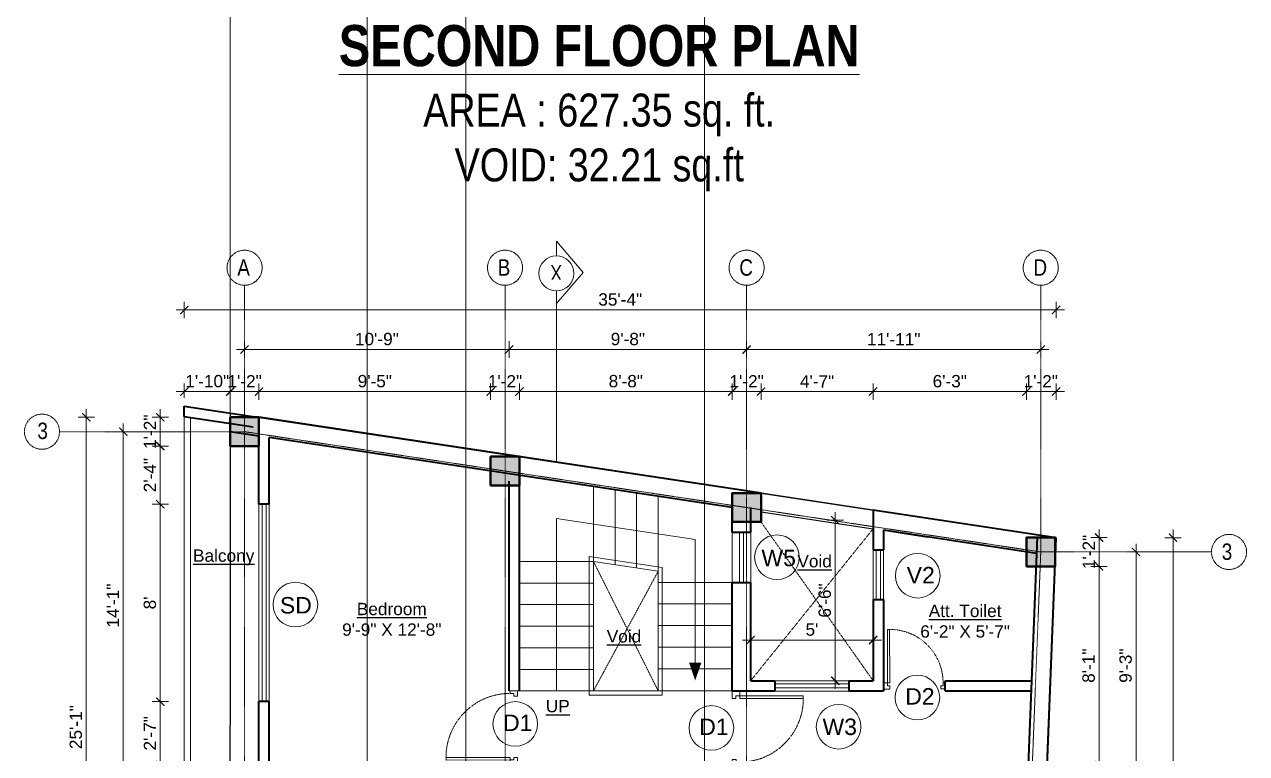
# Model space of a CAD drawing. Header units: inches. Extents: x 136316 to 155547, y -21384 to -17606.
# Drawn here: x 151660 to 152255, y -18987 to -18632 of the extents above; entities that cross this region are included whole.
import ezdxf

# ---------------------------------------------------------------- set-up
doc = ezdxf.new("R2010")
doc.units = ezdxf.units.IN
doc.header["$LTSCALE"] = 0.5
doc.header["$MEASUREMENT"] = 0
doc.header["$PDMODE"] = 66
doc.linetypes.add('CENTER', pattern=[2, 1.25, -0.25, 0.25, -0.25])
doc.linetypes.add('HIDDEN', pattern=[0.375, 0.25, -0.125])
for name, color, linetype, lineweight in [('Annotate-Lite.w', 177, 'Continuous', 9), ('Annotations-Bold.w', 177, 'Continuous', 13), ('C-COLUMN', 1, 'Continuous', 50), ('DIM', 4, 'Continuous', 5), ('DIM 1-100', 4, 'Continuous', 13), ('Door-Window.w', 4, 'Continuous', 15), ('HACTH', 253, 'Continuous', 9), ('PARAPET', 50, 'Continuous', 13), ('stair', 132, 'Continuous', 13), ('TEXT', 220, 'Continuous', 9), ('Text-100.w', 254, 'Continuous', 9), ('Toilet', 7, 'Continuous', 25), ('wall', 1, 'Continuous', 40), ('wall light', 6, 'Continuous', 25), ('window', 4, 'Continuous', 13)]:
    doc.layers.add(name, color=color, linetype=linetype, lineweight=lineweight)
doc.styles.add('ARAIL', font='ARIALN.TTF')
doc.styles.add('arial', font='arial.ttf')
doc.styles.add('arial.', font='arial.ttf')
doc.styles.add('gaurav', font='arial.ttf')
doc.styles.get("Standard").update_dxf_attribs({"font": 'arial.ttf'})
doc.dimstyles.new('1 by 96', dxfattribs={"dimtxt": 6, "dimasz": 4, "dimexe": 4, "dimexo": 4, "dimgap": 2, "dimtad": 1, "dimdec": 0, "dimzin": 0, "dimdsep": 46, "dimlunit": 4, "dimtxsty": 'Standard', "dimblk": 'ARCHTICK', "dimcen": 0, "dimdle": 4, "dimadec": 0, "dimazin": 0, "dimtfac": 1, "dimtdec": 0, "dimtix": 1, "dimtofl": 0, "dimtmove": 1, "dimatfit": 3, "dimldrblk": 'ARCHTICK', "dimfxl": 4, "dimfxlon": 1, "dimtolj": 1, "dimtzin": 0, "dimlwd": -1, "dimlwe": -1, "dimarcsym": 0})

# ---------------------------------------------------------------- blocks, each defined once
blk = doc.blocks.new('3-0')
at = {"ltscale": 3}
for p, q in [((11063.05, 10097.68), (11065.97, 10099.9)), ((11063.05, 10097.68), (11064.53, 10095.73)), ((11065.99, 10096.84), (11064.53, 10095.73)), ((11065.25, 10097.81), (11066.71, 10098.92)), ((11065.99, 10096.84), (11065.25, 10097.81)), ((11065.97, 10099.9), (11066.71, 10098.92)), ((11085.5, 10074.13), (11110.32, 10092.96)), ((11086.24, 10073.15), (11111.05, 10091.97)), ((11111.05, 10091.97), (11110.32, 10092.96)), ((11084.04, 10073.02), (11082.57, 10071.91)), ((11082.57, 10071.91), (11084.79, 10068.98)), ((11084.04, 10073.02), (11084.78, 10072.04)), ((11084.78, 10072.04), (11086.24, 10073.15)), ((11084.79, 10068.98), (11087.72, 10071.2)), ((11086.24, 10073.15), (11085.5, 10074.13)), ((11087.72, 10071.2), (11086.24, 10073.15))]:
    blk.add_line(p, q, dxfattribs=at)
at = {"layer": 'Door-Window.w', "color": 9, "linetype": 'HIDDEN', "lineweight": 18}
blk.add_arc((11085.5, 10074.13), 31.16, 37.1906, 127.14649, dxfattribs=at)
blk = doc.blocks.new('_ArchTick')
at = {"color": 0, "linetype": 'ByBlock', "const_width": 0.15}
blk.add_lwpolyline([(-0.5, -0.5), (0.5, 0.5)], dxfattribs=at)
blk = doc.blocks.new('*D522')
at = {"layer": 'Defpoints', "color": 0, "transparency": 16777216}
for p in [(152073.17, -18931.43), (152013.63, -18951.21), (152073.17, -18951.21)]:
    blk.add_point(p, dxfattribs=at)
at = {"layer": 'DIM 1-100', "color": 0, "transparency": 16777216}
for p, q in [((152013.63, -18935.43), (152013.63, -18927.43)), ((152073.17, -18935.43), (152073.17, -18927.43)), ((152009.63, -18931.43), (152077.17, -18931.43))]:
    blk.add_line(p, q, dxfattribs=at)
at = {"layer": 'DIM 1-100', "color": 0, "transparency": 16777216, "xscale": 4, "yscale": 4, "zscale": 4, "rotation": 180}
blk.add_blockref('_ArchTick', (152013.63, -18931.43), dxfattribs=at)
at = {"layer": 'DIM 1-100', "color": 0, "transparency": 16777216, "xscale": 4, "yscale": 4, "zscale": 4}
blk.add_blockref('_ArchTick', (152073.17, -18931.43), dxfattribs=at)
at = {"layer": 'DIM 1-100', "color": 0, "transparency": 16777216, "insert": (152043.4, -18926.38), "char_height": 6, "attachment_point": 5}
blk.add_mtext("\\A1;5'", dxfattribs=at)
blk = doc.blocks.new('*D462')
at = {"layer": 'Defpoints', "color": 0, "transparency": 16777216}
for p in [(152045.9, -18873.22), (152054.71, -18951.21), (152073.17, -18951.21)]:
    blk.add_point(p, dxfattribs=at)
at = {"layer": 'DIM 1-100', "color": 0, "transparency": 16777216}
for p, q in [((152054.71, -18869.22), (152054.71, -18955.21)), ((152050.71, -18873.22), (152058.71, -18873.22)), ((152058.71, -18951.21), (152050.71, -18951.21))]:
    blk.add_line(p, q, dxfattribs=at)
at = {"layer": 'DIM 1-100', "color": 0, "transparency": 16777216, "xscale": 4, "yscale": 4, "zscale": 4}
for p, rotation in [((152054.71, -18873.22), 90), ((152054.71, -18951.21), 270)]:
    blk.add_blockref('_ArchTick', p, dxfattribs=dict(at, rotation=rotation))
at = {"layer": 'DIM 1-100', "color": 0, "transparency": 16777216, "insert": (152049.65, -18912.22), "char_height": 6, "attachment_point": 5, "rotation": 90}
blk.add_mtext('\\A1;6\'-6"', dxfattribs=at)
blk = doc.blocks.new('*D523')
at = {"layer": 'Defpoints', "color": 0, "transparency": 16777216}
for p in [(152147.69, -18810.65), (152147.69, -18881.61), (152162.16, -18881.67)]:
    blk.add_point(p, dxfattribs=at)
at = {"layer": 'DIM 1-100', "color": 0, "transparency": 16777216}
for p, q in [((152166.16, -18810.65), (152143.69, -18810.65)), ((152147.69, -18814.65), (152147.69, -18806.65)), ((152162.16, -18814.65), (152162.16, -18806.65))]:
    blk.add_line(p, q, dxfattribs=at)
at = {"layer": 'DIM 1-100', "color": 0, "transparency": 16777216, "xscale": 4, "yscale": 4, "zscale": 4, "rotation": 180}
blk.add_blockref('_ArchTick', (152147.69, -18810.65), dxfattribs=at)
at = {"layer": 'DIM 1-100', "color": 0, "transparency": 16777216, "xscale": 4, "yscale": 4, "zscale": 4}
blk.add_blockref('_ArchTick', (152162.16, -18810.65), dxfattribs=at)
at = {"layer": 'DIM 1-100', "color": 0, "transparency": 16777216, "insert": (152154.69, -18805.64), "char_height": 6, "attachment_point": 5}
blk.add_mtext('\\A1;1\'-2"', dxfattribs=at)
blk = doc.blocks.new('*D498')
at = {"layer": 'Defpoints', "color": 0, "transparency": 16777216}
for p in [(152073.17, -18810.65), (152073.17, -18868.24), (152147.69, -18881.61)]:
    blk.add_point(p, dxfattribs=at)
at = {"layer": 'DIM 1-100', "color": 0, "transparency": 16777216}
for p, q in [((152151.69, -18810.65), (152069.17, -18810.65)), ((152073.17, -18814.65), (152073.17, -18806.65)), ((152147.69, -18814.65), (152147.69, -18806.65))]:
    blk.add_line(p, q, dxfattribs=at)
at = {"layer": 'DIM 1-100', "color": 0, "transparency": 16777216, "xscale": 4, "yscale": 4, "zscale": 4, "rotation": 180}
blk.add_blockref('_ArchTick', (152073.17, -18810.65), dxfattribs=at)
at = {"layer": 'DIM 1-100', "color": 0, "transparency": 16777216, "xscale": 4, "yscale": 4, "zscale": 4}
blk.add_blockref('_ArchTick', (152147.69, -18810.65), dxfattribs=at)
at = {"layer": 'DIM 1-100', "color": 0, "transparency": 16777216, "insert": (152110.43, -18805.59), "char_height": 6, "attachment_point": 5}
blk.add_mtext('\\A1;6\'-3"', dxfattribs=at)
blk = doc.blocks.new('*D499')
at = {"layer": 'Defpoints', "color": 0, "transparency": 16777216}
for p in [(152018.63, -18810.65), (152018.63, -18860), (152073.17, -18868.24)]:
    blk.add_point(p, dxfattribs=at)
at = {"layer": 'DIM 1-100', "color": 0, "transparency": 16777216}
for p, q in [((152077.17, -18810.65), (152014.63, -18810.65)), ((152018.63, -18814.65), (152018.63, -18806.65)), ((152073.17, -18814.65), (152073.17, -18806.65))]:
    blk.add_line(p, q, dxfattribs=at)
at = {"layer": 'DIM 1-100', "color": 0, "transparency": 16777216, "xscale": 4, "yscale": 4, "zscale": 4, "rotation": 180}
blk.add_blockref('_ArchTick', (152018.63, -18810.65), dxfattribs=at)
at = {"layer": 'DIM 1-100', "color": 0, "transparency": 16777216, "xscale": 4, "yscale": 4, "zscale": 4}
blk.add_blockref('_ArchTick', (152073.17, -18810.65), dxfattribs=at)
at = {"layer": 'DIM 1-100', "color": 0, "transparency": 16777216, "insert": (152045.9, -18805.65), "char_height": 6, "attachment_point": 5}
blk.add_mtext('\\A1;4\'-7"', dxfattribs=at)
blk = doc.blocks.new('*D500')
at = {"layer": 'Defpoints', "color": 0, "transparency": 16777216}
for p in [(152004.63, -18810.65), (152004.63, -18860), (152018.63, -18860)]:
    blk.add_point(p, dxfattribs=at)
at = {"layer": 'DIM 1-100', "color": 0, "transparency": 16777216}
for p, q in [((152022.63, -18810.65), (152000.63, -18810.65)), ((152004.63, -18814.65), (152004.63, -18806.65)), ((152018.63, -18814.65), (152018.63, -18806.65))]:
    blk.add_line(p, q, dxfattribs=at)
at = {"layer": 'DIM 1-100', "color": 0, "transparency": 16777216, "xscale": 4, "yscale": 4, "zscale": 4, "rotation": 180}
blk.add_blockref('_ArchTick', (152004.63, -18810.65), dxfattribs=at)
at = {"layer": 'DIM 1-100', "color": 0, "transparency": 16777216, "xscale": 4, "yscale": 4, "zscale": 4}
blk.add_blockref('_ArchTick', (152018.63, -18810.65), dxfattribs=at)
at = {"layer": 'DIM 1-100', "color": 0, "transparency": 16777216, "insert": (152011.63, -18805.64), "char_height": 6, "attachment_point": 5}
blk.add_mtext('\\A1;1\'-2"', dxfattribs=at)
blk = doc.blocks.new('*D501')
at = {"layer": 'Defpoints', "color": 0, "transparency": 16777216}
for p in [(151901.13, -18810.65), (151901.13, -18842.26), (152004.63, -18860)]:
    blk.add_point(p, dxfattribs=at)
at = {"layer": 'DIM 1-100', "color": 0, "transparency": 16777216}
for p, q in [((152008.63, -18810.65), (151897.13, -18810.65)), ((151901.13, -18814.65), (151901.13, -18806.65)), ((152004.63, -18814.65), (152004.63, -18806.65))]:
    blk.add_line(p, q, dxfattribs=at)
at = {"layer": 'DIM 1-100', "color": 0, "transparency": 16777216, "xscale": 4, "yscale": 4, "zscale": 4, "rotation": 180}
blk.add_blockref('_ArchTick', (151901.13, -18810.65), dxfattribs=at)
at = {"layer": 'DIM 1-100', "color": 0, "transparency": 16777216, "xscale": 4, "yscale": 4, "zscale": 4}
blk.add_blockref('_ArchTick', (152004.63, -18810.65), dxfattribs=at)
at = {"layer": 'DIM 1-100', "color": 0, "transparency": 16777216, "insert": (151952.88, -18805.59), "char_height": 6, "attachment_point": 5}
blk.add_mtext('\\A1;8\'-8"', dxfattribs=at)
blk = doc.blocks.new('*D502')
at = {"layer": 'Defpoints', "color": 0, "transparency": 16777216}
for p in [(151887.13, -18810.65), (151887.13, -18842.26), (151901.13, -18842.26)]:
    blk.add_point(p, dxfattribs=at)
at = {"layer": 'DIM 1-100', "color": 0, "transparency": 16777216}
for p, q in [((151905.13, -18810.65), (151883.13, -18810.65)), ((151887.13, -18814.65), (151887.13, -18806.65)), ((151901.13, -18814.65), (151901.13, -18806.65))]:
    blk.add_line(p, q, dxfattribs=at)
at = {"layer": 'DIM 1-100', "color": 0, "transparency": 16777216, "xscale": 4, "yscale": 4, "zscale": 4, "rotation": 180}
blk.add_blockref('_ArchTick', (151887.13, -18810.65), dxfattribs=at)
at = {"layer": 'DIM 1-100', "color": 0, "transparency": 16777216, "xscale": 4, "yscale": 4, "zscale": 4}
blk.add_blockref('_ArchTick', (151901.13, -18810.65), dxfattribs=at)
at = {"layer": 'DIM 1-100', "color": 0, "transparency": 16777216, "insert": (151894.13, -18805.64), "char_height": 6, "attachment_point": 5}
blk.add_mtext('\\A1;1\'-2"', dxfattribs=at)
blk = doc.blocks.new('*D503')
at = {"layer": 'Defpoints', "color": 0, "transparency": 16777216}
for p in [(151774.48, -18810.65), (151774.48, -18837.14), (151887.13, -18842.26)]:
    blk.add_point(p, dxfattribs=at)
at = {"layer": 'DIM 1-100', "color": 0, "transparency": 16777216}
for p, q in [((151891.13, -18810.65), (151770.48, -18810.65)), ((151774.48, -18814.65), (151774.48, -18806.65)), ((151887.13, -18814.65), (151887.13, -18806.65))]:
    blk.add_line(p, q, dxfattribs=at)
at = {"layer": 'DIM 1-100', "color": 0, "transparency": 16777216, "xscale": 4, "yscale": 4, "zscale": 4, "rotation": 180}
blk.add_blockref('_ArchTick', (151774.48, -18810.65), dxfattribs=at)
at = {"layer": 'DIM 1-100', "color": 0, "transparency": 16777216, "xscale": 4, "yscale": 4, "zscale": 4}
blk.add_blockref('_ArchTick', (151887.13, -18810.65), dxfattribs=at)
at = {"layer": 'DIM 1-100', "color": 0, "transparency": 16777216, "insert": (151830.81, -18805.59), "char_height": 6, "attachment_point": 5}
blk.add_mtext('\\A1;9\'-5"', dxfattribs=at)
blk = doc.blocks.new('*D504')
at = {"layer": 'Defpoints', "color": 0, "transparency": 16777216}
for p in [(151760.48, -18810.65), (151760.48, -18837.14), (151774.48, -18837.14)]:
    blk.add_point(p, dxfattribs=at)
at = {"layer": 'DIM 1-100', "color": 0, "transparency": 16777216}
for p, q in [((151778.48, -18810.65), (151756.48, -18810.65)), ((151760.48, -18814.65), (151760.48, -18806.65)), ((151774.48, -18814.65), (151774.48, -18806.65))]:
    blk.add_line(p, q, dxfattribs=at)
at = {"layer": 'DIM 1-100', "color": 0, "transparency": 16777216, "xscale": 4, "yscale": 4, "zscale": 4, "rotation": 180}
blk.add_blockref('_ArchTick', (151760.48, -18810.65), dxfattribs=at)
at = {"layer": 'DIM 1-100', "color": 0, "transparency": 16777216, "xscale": 4, "yscale": 4, "zscale": 4}
blk.add_blockref('_ArchTick', (151774.48, -18810.65), dxfattribs=at)
at = {"layer": 'DIM 1-100', "color": 0, "transparency": 16777216, "insert": (151767.48, -18805.64), "char_height": 6, "attachment_point": 5}
blk.add_mtext('\\A1;1\'-2"', dxfattribs=at)
blk = doc.blocks.new('*D505')
at = {"layer": 'Defpoints', "color": 0, "transparency": 16777216}
for p in [(151738.15, -18810.65), (151738.15, -18817.66), (151760.48, -18837.14)]:
    blk.add_point(p, dxfattribs=at)
at = {"layer": 'DIM 1-100', "color": 0, "transparency": 16777216}
for p, q in [((151764.48, -18810.65), (151734.15, -18810.65)), ((151738.15, -18813.66), (151738.15, -18806.65)), ((151760.48, -18814.65), (151760.48, -18806.65))]:
    blk.add_line(p, q, dxfattribs=at)
at = {"layer": 'DIM 1-100', "color": 0, "transparency": 16777216, "xscale": 4, "yscale": 4, "zscale": 4, "rotation": 180}
blk.add_blockref('_ArchTick', (151738.15, -18810.65), dxfattribs=at)
at = {"layer": 'DIM 1-100', "color": 0, "transparency": 16777216, "xscale": 4, "yscale": 4, "zscale": 4}
blk.add_blockref('_ArchTick', (151760.48, -18810.65), dxfattribs=at)
at = {"layer": 'DIM 1-100', "color": 0, "transparency": 16777216, "insert": (151749.31, -18805.59), "char_height": 6, "attachment_point": 5}
blk.add_mtext('\\A1;1\'-10"', dxfattribs=at)
blk = doc.blocks.new('*D506')
at = {"layer": 'Defpoints', "color": 0, "transparency": 16777216}
for p in [(152011.63, -18790.18), (152011.63, -18867), (152154.69, -18888.61)]:
    blk.add_point(p, dxfattribs=at)
at = {"layer": 'DIM 1-100', "color": 0, "transparency": 16777216}
for p, q in [((152011.63, -18794.18), (152011.63, -18786.18)), ((152154.69, -18794.18), (152154.69, -18786.18)), ((152158.69, -18790.18), (152007.63, -18790.18))]:
    blk.add_line(p, q, dxfattribs=at)
at = {"layer": 'DIM 1-100', "color": 0, "transparency": 16777216, "xscale": 4, "yscale": 4, "zscale": 4, "rotation": 180}
blk.add_blockref('_ArchTick', (152011.63, -18790.18), dxfattribs=at)
at = {"layer": 'DIM 1-100', "color": 0, "transparency": 16777216, "xscale": 4, "yscale": 4, "zscale": 4}
blk.add_blockref('_ArchTick', (152154.69, -18790.18), dxfattribs=at)
at = {"layer": 'DIM 1-100', "color": 0, "transparency": 16777216, "insert": (152083.16, -18785.17), "char_height": 6, "attachment_point": 5}
blk.add_mtext('\\A1;11\'-11"', dxfattribs=at)
blk = doc.blocks.new('*D507')
at = {"layer": 'Defpoints', "color": 0, "transparency": 16777216}
for p in [(151896.13, -18790.18), (151896.13, -18854.26), (152011.63, -18867)]:
    blk.add_point(p, dxfattribs=at)
at = {"layer": 'DIM 1-100', "color": 0, "transparency": 16777216}
for p, q in [((151896.13, -18794.18), (151896.13, -18786.18)), ((152011.63, -18794.18), (152011.63, -18786.18)), ((152015.63, -18790.18), (151892.13, -18790.18))]:
    blk.add_line(p, q, dxfattribs=at)
at = {"layer": 'DIM 1-100', "color": 0, "transparency": 16777216, "xscale": 4, "yscale": 4, "zscale": 4, "rotation": 180}
blk.add_blockref('_ArchTick', (151896.13, -18790.18), dxfattribs=at)
at = {"layer": 'DIM 1-100', "color": 0, "transparency": 16777216, "xscale": 4, "yscale": 4, "zscale": 4}
blk.add_blockref('_ArchTick', (152011.63, -18790.18), dxfattribs=at)
at = {"layer": 'DIM 1-100', "color": 0, "transparency": 16777216, "insert": (151953.88, -18785.12), "char_height": 6, "attachment_point": 5}
blk.add_mtext('\\A1;9\'-8"', dxfattribs=at)
blk = doc.blocks.new('*D508')
at = {"layer": 'Defpoints', "color": 0, "transparency": 16777216}
for p in [(151767.48, -18790.18), (151767.48, -18830.14), (151896.13, -18854.26)]:
    blk.add_point(p, dxfattribs=at)
at = {"layer": 'DIM 1-100', "color": 0, "transparency": 16777216}
for p, q in [((151767.48, -18794.18), (151767.48, -18786.18)), ((151896.13, -18794.18), (151896.13, -18786.18)), ((151900.13, -18790.18), (151763.48, -18790.18))]:
    blk.add_line(p, q, dxfattribs=at)
at = {"layer": 'DIM 1-100', "color": 0, "transparency": 16777216, "xscale": 4, "yscale": 4, "zscale": 4, "rotation": 180}
blk.add_blockref('_ArchTick', (151767.48, -18790.18), dxfattribs=at)
at = {"layer": 'DIM 1-100', "color": 0, "transparency": 16777216, "xscale": 4, "yscale": 4, "zscale": 4}
blk.add_blockref('_ArchTick', (151896.13, -18790.18), dxfattribs=at)
at = {"layer": 'DIM 1-100', "color": 0, "transparency": 16777216, "insert": (151831.81, -18785.12), "char_height": 6, "attachment_point": 5}
blk.add_mtext('\\A1;10\'-9"', dxfattribs=at)
blk = doc.blocks.new('*D449')
at = {"layer": 'Defpoints', "color": 0, "transparency": 16777216}
for p in [(151738.15, -18770.93), (151738.15, -18817.66), (152162.16, -18881.67)]:
    blk.add_point(p, dxfattribs=at)
at = {"layer": 'DIM 1-100', "color": 0, "transparency": 16777216}
for p, q in [((151738.15, -18774.93), (151738.15, -18766.93)), ((152162.16, -18774.93), (152162.16, -18766.93)), ((152166.16, -18770.93), (151734.15, -18770.93))]:
    blk.add_line(p, q, dxfattribs=at)
at = {"layer": 'DIM 1-100', "color": 0, "transparency": 16777216, "xscale": 4, "yscale": 4, "zscale": 4, "rotation": 180}
blk.add_blockref('_ArchTick', (151738.15, -18770.93), dxfattribs=at)
at = {"layer": 'DIM 1-100', "color": 0, "transparency": 16777216, "xscale": 4, "yscale": 4, "zscale": 4}
blk.add_blockref('_ArchTick', (152162.16, -18770.93), dxfattribs=at)
at = {"layer": 'DIM 1-100', "color": 0, "transparency": 16777216, "insert": (151950.16, -18765.87), "char_height": 6, "attachment_point": 5}
blk.add_mtext('\\A1;35\'-4"', dxfattribs=at)
blk = doc.blocks.new('*D450')
at = {"layer": 'Defpoints', "color": 0, "transparency": 16777216}
for p in [(152161.69, -18881.61), (152161.69, -18895.61), (152183.03, -18895.61)]:
    blk.add_point(p, dxfattribs=at)
at = {"layer": 'DIM 1-100', "color": 0, "transparency": 16777216}
for p, q in [((152179.03, -18881.61), (152187.03, -18881.61)), ((152183.03, -18877.61), (152183.03, -18899.61)), ((152179.03, -18895.61), (152187.03, -18895.61))]:
    blk.add_line(p, q, dxfattribs=at)
at = {"layer": 'DIM 1-100', "color": 0, "transparency": 16777216, "xscale": 4, "yscale": 4, "zscale": 4}
for p, rotation in [((152183.03, -18881.61), 90), ((152183.03, -18895.61), 270)]:
    blk.add_blockref('_ArchTick', p, dxfattribs=dict(at, rotation=rotation))
at = {"layer": 'DIM 1-100', "color": 0, "transparency": 16777216, "insert": (152178.02, -18888.61), "char_height": 6, "attachment_point": 5, "rotation": 90}
blk.add_mtext('\\A1;1\'-2"', dxfattribs=at)
blk = doc.blocks.new('*D451')
at = {"layer": 'Defpoints', "color": 0, "transparency": 16777216}
for p in [(152161.69, -18895.61), (152157.25, -18992.21), (152183.03, -18992.21)]:
    blk.add_point(p, dxfattribs=at)
at = {"layer": 'DIM 1-100', "color": 0, "transparency": 16777216}
for p, q in [((152183.03, -18891.61), (152183.03, -18996.21)), ((152179.03, -18895.61), (152187.03, -18895.61)), ((152179.03, -18992.21), (152187.03, -18992.21))]:
    blk.add_line(p, q, dxfattribs=at)
at = {"layer": 'DIM 1-100', "color": 0, "transparency": 16777216, "xscale": 4, "yscale": 4, "zscale": 4}
for p, rotation in [((152183.03, -18895.61), 90), ((152183.03, -18992.21), 270)]:
    blk.add_blockref('_ArchTick', p, dxfattribs=dict(at, rotation=rotation))
at = {"layer": 'DIM 1-100', "color": 0, "transparency": 16777216, "insert": (152177.97, -18943.91), "char_height": 6, "attachment_point": 5, "rotation": 90}
blk.add_mtext('\\A1;8\'-1"', dxfattribs=at)
blk = doc.blocks.new('*D455')
at = {"layer": 'Defpoints', "color": 0, "transparency": 16777216}
for p in [(152161.69, -18888.61), (152157.53, -18999.21), (152201.03, -18999.21)]:
    blk.add_point(p, dxfattribs=at)
at = {"layer": 'DIM 1-100', "color": 0, "transparency": 16777216}
for p, q in [((152197.03, -18888.61), (152205.03, -18888.61)), ((152201.03, -18884.61), (152201.03, -19003.21)), ((152197.03, -18999.21), (152205.03, -18999.21))]:
    blk.add_line(p, q, dxfattribs=at)
at = {"layer": 'DIM 1-100', "color": 0, "transparency": 16777216, "xscale": 4, "yscale": 4, "zscale": 4}
for p, rotation in [((152201.03, -18888.61), 90), ((152201.03, -18999.21), 270)]:
    blk.add_blockref('_ArchTick', p, dxfattribs=dict(at, rotation=rotation))
at = {"layer": 'DIM 1-100', "color": 0, "transparency": 16777216, "insert": (152195.96, -18943.91), "char_height": 6, "attachment_point": 5, "rotation": 90}
blk.add_mtext('\\A1;9\'-3"', dxfattribs=at)
blk = doc.blocks.new('*D457')
at = {"layer": 'Defpoints', "color": 0, "transparency": 16777216}
for p in [(152162.16, -18881.67), (152219.03, -18881.67), (152152.59, -19124.44)]:
    blk.add_point(p, dxfattribs=at)
at = {"layer": 'DIM 1-100', "color": 0, "transparency": 16777216}
for p, q in [((152215.03, -18881.67), (152223.03, -18881.67)), ((152219.03, -19128.44), (152219.03, -18877.67)), ((152215.03, -19124.44), (152223.03, -19124.44))]:
    blk.add_line(p, q, dxfattribs=at)
at = {"layer": 'DIM 1-100', "color": 0, "transparency": 16777216, "xscale": 4, "yscale": 4, "zscale": 4}
for p, rotation in [((152219.03, -18881.67), 90), ((152219.03, -19124.44), 270)]:
    blk.add_blockref('_ArchTick', p, dxfattribs=dict(at, rotation=rotation))
at = {"layer": 'DIM 1-100', "color": 0, "transparency": 16777216, "insert": (152213.96, -19003.06), "char_height": 6, "attachment_point": 5, "rotation": 90}
blk.add_mtext('\\A1;20\'-3"', dxfattribs=at)
blk = doc.blocks.new('*D458')
at = {"layer": 'Defpoints', "color": 0, "transparency": 16777216}
for p in [(151760.48, -18823.14), (151726.48, -18837.14), (151760.48, -18837.14)]:
    blk.add_point(p, dxfattribs=at)
at = {"layer": 'DIM 1-100', "color": 0, "transparency": 16777216}
for p, q in [((151730.48, -18823.14), (151722.48, -18823.14)), ((151726.48, -18819.14), (151726.48, -18841.14)), ((151730.48, -18837.14), (151722.48, -18837.14))]:
    blk.add_line(p, q, dxfattribs=at)
at = {"layer": 'DIM 1-100', "color": 0, "transparency": 16777216, "xscale": 4, "yscale": 4, "zscale": 4}
for p, rotation in [((151726.48, -18823.14), 90), ((151726.48, -18837.14), 270)]:
    blk.add_blockref('_ArchTick', p, dxfattribs=dict(at, rotation=rotation))
at = {"layer": 'DIM 1-100', "color": 0, "transparency": 16777216, "insert": (151721.47, -18830.14), "char_height": 6, "attachment_point": 5, "rotation": 90}
blk.add_mtext('\\A1;1\'-2"', dxfattribs=at)
blk = doc.blocks.new('*D509')
at = {"layer": 'Defpoints', "color": 0, "transparency": 16777216}
for p in [(151760.48, -18837.14), (151726.48, -18865.4), (151774.48, -18865.4)]:
    blk.add_point(p, dxfattribs=at)
at = {"layer": 'DIM 1-100', "color": 0, "transparency": 16777216}
for p, q in [((151726.48, -18833.14), (151726.48, -18869.4)), ((151730.48, -18837.14), (151722.48, -18837.14)), ((151730.48, -18865.4), (151722.48, -18865.4))]:
    blk.add_line(p, q, dxfattribs=at)
at = {"layer": 'DIM 1-100', "color": 0, "transparency": 16777216, "xscale": 4, "yscale": 4, "zscale": 4}
for p, rotation in [((151726.48, -18837.14), 90), ((151726.48, -18865.4), 270)]:
    blk.add_blockref('_ArchTick', p, dxfattribs=dict(at, rotation=rotation))
at = {"layer": 'DIM 1-100', "color": 0, "transparency": 16777216, "insert": (151721.47, -18851.27), "char_height": 6, "attachment_point": 5, "rotation": 90}
blk.add_mtext('\\A1;2\'-4"', dxfattribs=at)
blk = doc.blocks.new('*D510')
at = {"layer": 'Defpoints', "color": 0, "transparency": 16777216}
for p in [(151774.48, -18865.4), (151726.48, -18961.4), (151774.48, -18961.4)]:
    blk.add_point(p, dxfattribs=at)
at = {"layer": 'DIM 1-100', "color": 0, "transparency": 16777216}
for p, q in [((151726.48, -18861.4), (151726.48, -18965.4)), ((151730.48, -18865.4), (151722.48, -18865.4)), ((151730.48, -18961.4), (151722.48, -18961.4))]:
    blk.add_line(p, q, dxfattribs=at)
at = {"layer": 'DIM 1-100', "color": 0, "transparency": 16777216, "xscale": 4, "yscale": 4, "zscale": 4}
for p, rotation in [((151726.48, -18865.4), 90), ((151726.48, -18961.4), 270)]:
    blk.add_blockref('_ArchTick', p, dxfattribs=dict(at, rotation=rotation))
at = {"layer": 'DIM 1-100', "color": 0, "transparency": 16777216, "insert": (151721.42, -18913.4), "char_height": 6, "attachment_point": 5, "rotation": 90}
blk.add_mtext("\\A1;8'", dxfattribs=at)
blk = doc.blocks.new('*D511')
at = {"layer": 'Defpoints', "color": 0, "transparency": 16777216}
for p in [(151774.48, -18961.4), (151726.48, -18992.21), (151774.48, -18992.21)]:
    blk.add_point(p, dxfattribs=at)
at = {"layer": 'DIM 1-100', "color": 0, "transparency": 16777216}
for p, q in [((151726.48, -18957.4), (151726.48, -18996.21)), ((151730.48, -18961.4), (151722.48, -18961.4)), ((151730.48, -18992.21), (151722.48, -18992.21))]:
    blk.add_line(p, q, dxfattribs=at)
at = {"layer": 'DIM 1-100', "color": 0, "transparency": 16777216, "xscale": 4, "yscale": 4, "zscale": 4}
for p, rotation in [((151726.48, -18961.4), 90), ((151726.48, -18992.21), 270)]:
    blk.add_blockref('_ArchTick', p, dxfattribs=dict(at, rotation=rotation))
at = {"layer": 'DIM 1-100', "color": 0, "transparency": 16777216, "insert": (151721.47, -18976.8), "char_height": 6, "attachment_point": 5, "rotation": 90}
blk.add_mtext('\\A1;2\'-7"', dxfattribs=at)
blk = doc.blocks.new('*D459')
at = {"layer": 'Defpoints', "color": 0, "transparency": 16777216}
for p in [(151760.56, -18830.14), (151708.48, -18999.21), (151760.48, -18999.21)]:
    blk.add_point(p, dxfattribs=at)
at = {"layer": 'DIM 1-100', "color": 0, "transparency": 16777216}
for p, q in [((151708.48, -18826.14), (151708.48, -19003.21)), ((151712.48, -18830.14), (151704.48, -18830.14)), ((151712.48, -18999.21), (151704.48, -18999.21))]:
    blk.add_line(p, q, dxfattribs=at)
at = {"layer": 'DIM 1-100', "color": 0, "transparency": 16777216, "xscale": 4, "yscale": 4, "zscale": 4}
for p, rotation in [((151708.48, -18830.14), 90), ((151708.48, -18999.21), 270)]:
    blk.add_blockref('_ArchTick', p, dxfattribs=dict(at, rotation=rotation))
at = {"layer": 'DIM 1-100', "color": 0, "transparency": 16777216, "insert": (151703.47, -18914.67), "char_height": 6, "attachment_point": 5, "rotation": 90}
blk.add_mtext('\\A1;14\'-1"', dxfattribs=at)
blk = doc.blocks.new('*D461')
at = {"layer": 'Defpoints', "color": 0, "transparency": 16777216}
for p in [(151690.48, -18823.14), (151760.48, -18823.14), (151760.48, -19124.44)]:
    blk.add_point(p, dxfattribs=at)
at = {"layer": 'DIM 1-100', "color": 0, "transparency": 16777216}
for p, q in [((151694.48, -18823.14), (151686.48, -18823.14)), ((151690.48, -19128.44), (151690.48, -18819.14)), ((151694.48, -19124.44), (151686.48, -19124.44))]:
    blk.add_line(p, q, dxfattribs=at)
at = {"layer": 'DIM 1-100', "color": 0, "transparency": 16777216, "xscale": 4, "yscale": 4, "zscale": 4}
for p, rotation in [((151690.48, -18823.14), 90), ((151690.48, -19124.44), 270)]:
    blk.add_blockref('_ArchTick', p, dxfattribs=dict(at, rotation=rotation))
at = {"layer": 'DIM 1-100', "color": 0, "transparency": 16777216, "insert": (151685.42, -18973.79), "char_height": 6, "attachment_point": 5, "rotation": 90}
blk.add_mtext('\\A1;25\'-1"', dxfattribs=at)

msp = doc.modelspace()

# ---------------------------------------------------------------- hatches: boundary and pattern name
at = {"layer": 'C-COLUMN'}
h = msp.add_hatch(color=256, dxfattribs=at)
h.dxf.hatch_style = 1
h.paths.add_polyline_path([(151774.48, -18823.14), (151760.48, -18823.14), (151760.48, -18837.14), (151774.48, -18837.14)])
h = msp.add_hatch(color=256, dxfattribs=at)
h.dxf.hatch_style = 1
h.paths.add_polyline_path([(151901.13, -18842.26), (151887.13, -18842.26), (151887.13, -18856.26), (151901.13, -18856.26)])
h = msp.add_hatch(color=256, dxfattribs=at)
h.dxf.hatch_style = 1
h.paths.add_polyline_path([(152018.63, -18860), (152004.63, -18860), (152004.63, -18874), (152018.63, -18874)])
h = msp.add_hatch(color=256, dxfattribs=at)
h.dxf.hatch_style = 1
h.paths.add_polyline_path([(152161.69, -18881.61), (152147.69, -18881.61), (152147.69, -18895.61), (152161.69, -18895.61)])

# ---------------------------------------------------------------- linework, layer by layer
at = {"layer": 'Annotate-Lite.w'}
for p in [(151760.48, -20177.7), (151827.13, -18385.3), (151875.13, -18383.12), (151991.08, -18505.8)]:
    msp.add_xline(p, (0, 1), dxfattribs=at)
at = {"layer": 'Annotate-Lite.w', "ltscale": 0.005}
for centre in [(152026.37, -18891.17), (152094.87, -18900.17), (151792.2, -18914.19), (152094.69, -18959.39), (151899.12, -18972.24), (151994.51, -18974.2), (152056.37, -18973.6)]:
    msp.add_circle(centre, 10.86, dxfattribs=at)
at = {"layer": 'Annotations-Bold.w', "linetype": 'CENTER', "ltscale": 0.3}
for p, q in [((151767.48, -18758.96), (151767.48, -19205.71)), ((151894.13, -18758.96), (151894.13, -19205.71)), ((152011.63, -18758.96), (152011.63, -19205.71))]:
    msp.add_line(p, q, dxfattribs=at)
for points in [[(152154.69, -18758.96), (152154.69, -18888.61), (152145.59, -19117.44), (152145.59, -19205.71)], [(152237.7, -18888.61), (152154.69, -18888.61), (152011.63, -18867), (151894.13, -18849.26), (151767.48, -18830.14), (151677.48, -18830.14)]]:
    msp.add_lwpolyline(points, dxfattribs=at)
at = {"layer": 'Annotations-Bold.w', "linetype": 'CENTER', "ltscale": 1.5}
for centre in [(151767.48, -18750.42), (151894.13, -18750.42), (152011.63, -18750.42), (152154.69, -18750.42), (151668.95, -18830.14), (152246.24, -18888.61)]:
    msp.add_circle(centre, 8.53, dxfattribs=at)
at = {"layer": 'C-COLUMN'}
for points in [[(151760.48, -18837.14), (151774.48, -18837.14), (151774.48, -18823.14), (151760.48, -18823.14)], [(151887.13, -18856.26), (151901.13, -18856.26), (151901.13, -18842.26), (151887.13, -18842.26)], [(152004.63, -18874), (152018.63, -18874), (152018.63, -18860), (152004.63, -18860)], [(152147.69, -18895.61), (152161.69, -18895.61), (152161.69, -18881.61), (152147.69, -18881.61)]]:
    msp.add_lwpolyline(points, close=True, dxfattribs=at)
at = {"layer": 'Defpoints'}
msp.add_lwpolyline([(152162.16, -18881.67), (152152.59, -19124.44), (151760.48, -19124.44), (151760.59, -18821.04), (152162.16, -18881.67)], dxfattribs=at)
at = {"layer": 'DIM'}
for p, q in [((151775.98, -18865.4), (151775.98, -18961.4)), ((151777.98, -18865.4), (151777.98, -18961.4)), ((151919.13, -18872.29), (151919.13, -18956.21)), ((151919.13, -18872.29), (151986.63, -18882.48)), ((151986.63, -18882.48), (151986.63, -18942.41, 0))]:
    msp.add_line(p, q, dxfattribs=at)
at = {"layer": 'HACTH', "linetype": 'HIDDEN'}
for p, q in [((152073.17, -18951.21), (152018.63, -18874)), ((152073.17, -18877.34), (152013.63, -18951.21)), ((151968.63, -18956.21), (151937.13, -18893.21)), ((151937.13, -18956.21), (151968.63, -18897.96))]:
    msp.add_line(p, q, dxfattribs=at)
at = {"layer": 'PARAPET', "ltscale": 100}
for p, q in [((151738.15, -18995.21), (151738.15, -18822.71)), ((151741.15, -18992.21), (151741.15, -18823.16))]:
    msp.add_line(p, q, dxfattribs=at)
at = {"layer": 'stair', "linetype": 'ByBlock'}
for p, q in [((151937.13, -18856.8), (151937.13, -18893.21)), ((151947.63, -18858.39), (151947.63, -18894.79)), ((151958.13, -18859.97), (151958.13, -18896.38)), ((151968.63, -18861.56), (151968.63, -18897.96)), ((151937.13, -18893.21), (151901.13, -18893.21)), ((151935.13, -18890.88), (151970.63, -18896.24)), ((151935.13, -18890.88), (151935.13, -18958.21)), ((151937.13, -18893.21), (151968.63, -18897.96)), ((151937.13, -18893.21), (151937.13, -18956.21)), ((151968.63, -18897.96), (151968.63, -18956.21)), ((151970.63, -18896.24), (151970.63, -18958.21)), ((151937.13, -18903.71), (151901.13, -18903.71)), ((151937.13, -18914.21), (151901.13, -18914.21)), ((151937.13, -18924.71), (151901.13, -18924.71)), ((151937.13, -18935.21), (151901.13, -18935.21)), ((151937.13, -18945.71), (151901.13, -18945.71)), ((152004.63, -18956.21), (151896.13, -18956.21)), ((151970.63, -18958.21), (151935.13, -18958.21))]:
    msp.add_line(p, q, dxfattribs=at)
for points in [[(152004.63, -18903.4), (151968.63, -18903.4)], [(152004.63, -18913.9), (151968.63, -18913.9)], [(152004.63, -18924.4), (151968.63, -18924.4)], [(152004.63, -18934.9), (151968.63, -18934.9)], [(152004.63, -18945.4), (151968.63, -18945.4)]]:
    msp.add_lwpolyline(points, dxfattribs=at)
at = {"layer": 'stair', "linetype": 'ByBlock', "elevation": 0}
msp.add_lwpolyline([(151986.63, -18942.41, 6, 0, 0), (151986.63, -18951.09, 0, 0, 0)], format="xyseb", dxfattribs=at)
at = {"layer": 'TEXT'}
for points in [[(151919.13, -18744.64), (151919.13, -18737.5), (151932.22, -18752.65), (151919.13, -18767.79)], [(151919.13, -18844.98), (151919.13, -18761.71)]]:
    msp.add_lwpolyline(points, dxfattribs=at)
msp.add_circle((151919.13, -18753.18), 8.53, dxfattribs=at)
at = {"layer": 'Toilet'}
msp.add_line((152152.59, -19124.44), (152162.16, -18881.67), dxfattribs=at)
at = {"layer": 'wall'}
for p, q in [((151738.15, -18817.66), (151772.48, -18822.84)), ((151738.15, -18822.71), (151738.15, -18817.66)), ((151738.15, -18822.71), (151771.73, -18827.78)), ((152018.63, -18860), (151772.48, -18822.84)), ((152018.63, -18860), (151772.48, -18822.84)), ((152018.63, -18860), (151774.48, -18823.14)), ((151774.48, -18865.4), (151774.48, -18834.84)), ((151779.48, -18865.4), (151779.48, -18833)), ((151901.13, -18956.21), (151901.13, -18851.36)), ((151901.13, -18956.21), (151901.13, -18851.36)), ((151896.13, -18956.21), (151896.13, -18854.26)), ((151779.48, -18865.4), (151774.48, -18865.4)), ((152004.63, -18879), (152004.63, -18866.99)), ((152013.63, -18879), (152013.63, -18866.99)), ((152162.16, -18881.67), (152073.17, -18868.24)), ((152162.16, -18881.67), (152073.17, -18868.24)), ((152162.16, -18881.67), (152073.17, -18868.24)), ((152073.17, -18868.24), (152073.17, -18887.65)), ((152004.63, -18879), (152013.63, -18879)), ((152078.17, -18878.09), (152078.17, -18887.65)), ((152145.2, -19083.44), (152153.17, -18881.32)), ((152152.59, -19124.44), (152162.16, -18881.67)), ((152073.17, -18887.65), (152078.17, -18887.65)), ((152004.63, -18956.21), (152004.63, -18903.4)), ((152004.63, -18903.4), (152013.63, -18903.4)), ((152013.63, -18951.21), (152013.63, -18903.4)), ((152073.17, -18911.65), (152073.17, -18951.21)), ((152073.17, -18911.65), (152078.17, -18911.65)), ((152078.17, -18911.65), (152078.17, -18956.21)), ((152025.4, -18951.21), (152025.4, -18956.21)), ((152061.4, -18951.21), (152061.4, -18956.21)), ((152108.17, -18956.21), (152108.17, -18951.21)), ((152004.63, -18956.21), (152025.4, -18956.21)), ((152061.4, -18956.21), (152078.17, -18956.21)), ((152108.17, -18956.21), (152150.22, -18956.21)), ((151774.48, -18992.21), (151774.48, -18961.4)), ((151779.48, -18961.4), (151774.48, -18961.4)), ((151779.48, -18992.21), (151779.48, -18961.4))]:
    msp.add_line(p, q, dxfattribs=at)
for points in [[(151774.48, -18832.24), (151760.48, -18830.13)], [(151774.48, -18832.24), (151760.48, -18830.13)], [(152004.63, -18867), (151779.48, -18833)], [(152004.63, -18867), (151779.48, -18833)], [(152152.85, -18889.37), (152078.17, -18878.09)], [(152099.63, -18881.34), (152078.17, -18878.09)], [(152013.63, -18951.21), (152025.4, -18951.21)], [(152061.4, -18951.21), (152073.17, -18951.21)], [(152108.17, -18951.21), (152150.41, -18951.21)]]:
    msp.add_lwpolyline(points, dxfattribs=at)
at = {"layer": 'wall light'}
for points in [[(152073.17, -18868.24), (152018.63, -18860)], [(152018.63, -18869.11), (152073.17, -18877.34)]]:
    msp.add_lwpolyline(points, dxfattribs=at)
at = {"layer": 'window'}
for p, q in [((151774.48, -18961.4), (151774.48, -18865.4)), ((151779.48, -18865.4), (151779.48, -18961.4)), ((152004.63, -18903.4), (152004.63, -18879)), ((152008.13, -18903.4), (152008.13, -18879)), ((152010.13, -18903.4), (152010.13, -18879)), ((152013.63, -18879), (152013.63, -18903.4)), ((152073.17, -18911.65), (152073.17, -18887.65)), ((152074.67, -18911.65), (152074.67, -18887.65)), ((152076.67, -18911.65), (152076.67, -18887.65)), ((152078.17, -18887.65), (152078.17, -18911.65)), ((152061.4, -18951.21), (152025.4, -18951.21)), ((152025.4, -18952.71), (152061.4, -18952.71)), ((152025.37, -18956.25), (152061.4, -18956.25)), ((152025.4, -18954.71), (152061.4, -18954.71))]:
    msp.add_line(p, q, dxfattribs=at)

# ---------------------------------------------------------------- block references
at = {"layer": 'Door-Window.w', "linetype": 'ByBlock'}
for p, xscale, yscale, zscale, rotation in [((150994.26, -31384.86), -0.8331589850765497, 0.8331589850765497, 0.8331589850765497, 307.2669371386873), ((137193.18, -17644.77), -0.9929335375360637, 0.9929335375360642, 0.9929335375360642, 217.190858839614), ((166813.98, -20312.77), -0.9997905232426018, 0.9997905232426019, 0.9997905232426019, 37.19059523916115)]:
    msp.add_blockref('3-0', p, dxfattribs=dict(at, xscale=xscale, yscale=yscale, zscale=zscale, rotation=rotation))

# ---------------------------------------------------------------- texts
at = {"layer": 'Annotate-Lite.w', "ltscale": 0.005, "char_height": 8, "attachment_point": 1, "style": 'gaurav'}
for s, insert in [('W5', (152018.83, -18887.52)), ('V2', (152089.48, -18895.9)), ('SD', (151784.66, -18910.53)), ('D2', (152088.78, -18954.84)), ('D1', (151893.2, -18967.68)), ('D1', (151988.59, -18969.64)), ('W3', (152048.55, -18969.62))]:
    msp.add_mtext_dynamic_manual_height_columns(s, width=8, gutter_width=100, heights=[0], dxfattribs=dict(at, insert=insert))
at = {"layer": 'Annotations-Bold.w', "linetype": 'CENTER', "ltscale": 1.5, "char_height": 8, "attachment_point": 1, "style": 'ARAIL'}
for s, insert in [('A', (151763.94, -18746.29)), ('B', (151890.59, -18746.29)), ('C', (152008.09, -18746.29)), ('D', (152151.15, -18746.29)), ('3', (151666.73, -18825.71)), ('3', (152242.7, -18884.47))]:
    msp.add_mtext_dynamic_manual_height_columns(s, width=6.5393, gutter_width=100, heights=[0], dxfattribs=dict(at, insert=insert))
at = {"layer": 'TEXT', "insert": (151916.28, -18756.26), "char_height": 7.2, "attachment_point": 3, "rotation": 180, "style": 'ARAIL'}
msp.add_mtext_dynamic_manual_height_columns('X', width=125.4648, gutter_width=90, heights=[0], dxfattribs=at)
at = {"layer": 'TEXT', "lineweight": -2, "char_height": 6, "width": 127.5059, "attachment_point": 5, "style": 'arial.'}
for s, insert in [('{\\LBalcony}', (151757.31, -18891.29)), ('{\\LVoid}', (152044.71, -18893.14)), ('{\\LBedroom\\P}9\'-9" X 12\'-8"', (151839.06, -18921.39)), ('{\\LAtt. Toilet\\P}6\'-2" X 5\'-7"', (152117.89, -18922.31)), ('{\\LVoid}', (151952, -18929.67)), ('{\\LUP}', (151919.79, -18963.6))]:
    msp.add_mtext(s, dxfattribs=dict(at, insert=insert))
at = {"layer": 'Text-100.w', "insert": (151939.95, -18632.41), "char_height": 20, "width": 569.1024, "attachment_point": 2, "style": 'arial'}
msp.add_mtext('\\A1;{\\fArial Narrow|b1|i0|c0|p34;\\LSECOND FLOOR PLAN\\P\\fArial Narrow|b0|i0|c0|p34;\\H0.8x;\\lAREA : 627.35 sq. ft.\\PVOID: 32.21 sq.ft}', dxfattribs=at)

# ---------------------------------------------------------------- dimensions: what is measured, and where the dimension line sits
at = {"layer": 'DIM 1-100'}
for base, p1, p2, picture, middle in [((151738.15, -18770.93), (152162.16, -18881.67), (151738.15, -18817.66), '*D449', (151950.16, -18765.87)), ((151767.48, -18790.18), (151896.13, -18854.26), (151767.48, -18830.14), '*D508', (151831.81, -18785.12)), ((151896.13056834, -18790.18403578), (152011.63056834, -18867.00344763), (151896.13056834, -18854.26288313), '*D507', (151953.88056834, -18785.12059785)), ((152011.63, -18790.18), (152154.69, -18888.61), (152011.63, -18867), '*D506', (152083.16, -18785.17)), ((151774.48, -18810.65), (151887.13, -18842.26), (151774.48, -18837.14), '*D503', (151830.81, -18805.59)), ((151901.13056834, -18810.65278578), (152004.63056834, -18860.00344763), (151901.13056834, -18842.26288313), '*D501', (151952.88056834, -18805.58934785)), ((152018.63, -18810.65), (152073.17, -18868.24), (152018.63, -18860), '*D499', (152045.9, -18805.65)), ((152073.17, -18810.65), (152147.69, -18881.61), (152073.17, -18868.24), '*D498', (152110.43, -18805.59)), ((152073.17, -18931.43), (152013.63, -18951.21), (152073.17, -18951.21), '*D522', (152043.4, -18926.38))]:
    dim = msp.add_linear_dim(base=base, p1=p1, p2=p2, dimstyle='1 by 96', dxfattribs=at)
    dim.commit()
    dim.dimension.update_dxf_attribs({"geometry": picture, "text_midpoint": middle})
for base, p1, p2, picture, middle in [((151738.15, -18810.65), (151760.48, -18837.14), (151738.15, -18817.66), '*D505', (151749.31, -18810.65)), ((151760.48, -18810.65), (151774.48, -18837.14), (151760.48, -18837.14), '*D504', (151767.48, -18810.65)), ((151887.13, -18810.65), (151901.13, -18842.26), (151887.13, -18842.26), '*D502', (151894.13, -18810.65)), ((152004.63, -18810.65), (152018.63, -18860), (152004.63, -18860), '*D500', (152011.63, -18810.65)), ((152147.69, -18810.65), (152162.16, -18881.67), (152147.69, -18881.61), '*D523', (152154.69, -18810.65))]:
    dim = msp.add_linear_dim(base=base, p1=p1, p2=p2, dimstyle='1 by 96', dxfattribs=at)
    dim.commit()
    dim.dimension.update_dxf_attribs({"geometry": picture, "text_midpoint": middle, "dimtype": 160})
for base, p1, p2, picture, middle in [((151690.48, -18823.14), (151760.48, -19124.44), (151760.48, -18823.14), '*D461', (151685.42, -18973.79)), ((151708.48, -18999.21), (151760.56, -18830.14), (151760.48, -18999.21), '*D459', (151703.47, -18914.67)), ((151726.48, -18865.4), (151760.48, -18837.14), (151774.48, -18865.4), '*D509', (151721.47, -18851.27)), ((151726.48, -18961.4), (151774.48, -18865.4), (151774.48, -18961.4), '*D510', (151721.42, -18913.4)), ((152054.71, -18951.21), (152045.9, -18873.22), (152073.17, -18951.21), '*D462', (152049.65, -18912.22)), ((152219.03, -18881.67), (152152.59, -19124.44), (152162.16, -18881.67), '*D457', (152213.96, -19003.06)), ((152201.03, -18999.21), (152161.69, -18888.61), (152157.53, -18999.21), '*D455', (152195.96, -18943.91)), ((152183.03, -18992.21), (152161.69, -18895.61), (152157.25, -18992.21), '*D451', (152177.97, -18943.91)), ((151726.48, -18992.21), (151774.48, -18961.4), (151774.48, -18992.21), '*D511', (151721.47, -18976.8))]:
    dim = msp.add_linear_dim(base=base, p1=p1, p2=p2, angle=90, dimstyle='1 by 96', dxfattribs=at)
    dim.commit()
    dim.dimension.update_dxf_attribs({"geometry": picture, "text_midpoint": middle})
for base, p1, p2, picture, middle in [((151726.48, -18837.14), (151760.48, -18823.14), (151760.48, -18837.14), '*D458', (151726.48, -18830.14)), ((152183.03, -18895.61), (152161.69, -18881.61), (152161.69, -18895.61), '*D450', (152183.03, -18888.61))]:
    dim = msp.add_linear_dim(base=base, p1=p1, p2=p2, angle=90, dimstyle='1 by 96', dxfattribs=at)
    dim.commit()
    dim.dimension.update_dxf_attribs({"geometry": picture, "text_midpoint": middle, "dimtype": 160})

doc.saveas('drawing.dxf')
